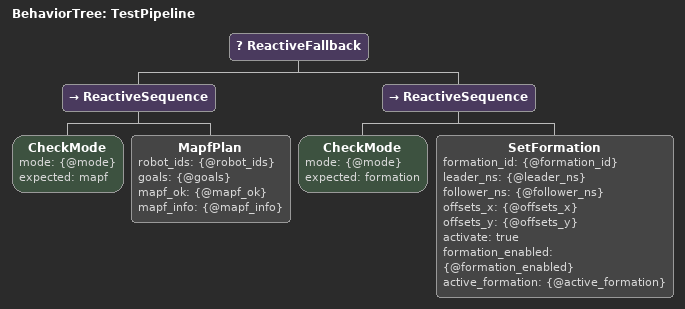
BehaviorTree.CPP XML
<!-- Kept for reference — main tree is swarm_navigate_to_pose.xml -->
<root BTCPP_format="4" main_tree_to_execute="TestPipeline">
  <BehaviorTree ID="TestPipeline">
    <ReactiveFallback>
      <ReactiveSequence>
        <CheckMode mode="{@mode}" expected="mapf"/>
        <MapfPlan
          robot_ids="{@robot_ids}"
          goals="{@goals}"
          mapf_ok="{@mapf_ok}"
          mapf_info="{@mapf_info}"/>
      </ReactiveSequence>
      <ReactiveSequence>
        <CheckMode mode="{@mode}" expected="formation"/>
        <SetFormation
          formation_id="{@formation_id}"
          leader_ns="{@leader_ns}"
          follower_ns="{@follower_ns}"
          offsets_x="{@offsets_x}"
          offsets_y="{@offsets_y}"
          activate="true"
          formation_enabled="{@formation_enabled}"
          active_formation="{@active_formation}"/>
      </ReactiveSequence>
    </ReactiveFallback>
  </BehaviorTree>
</root>
